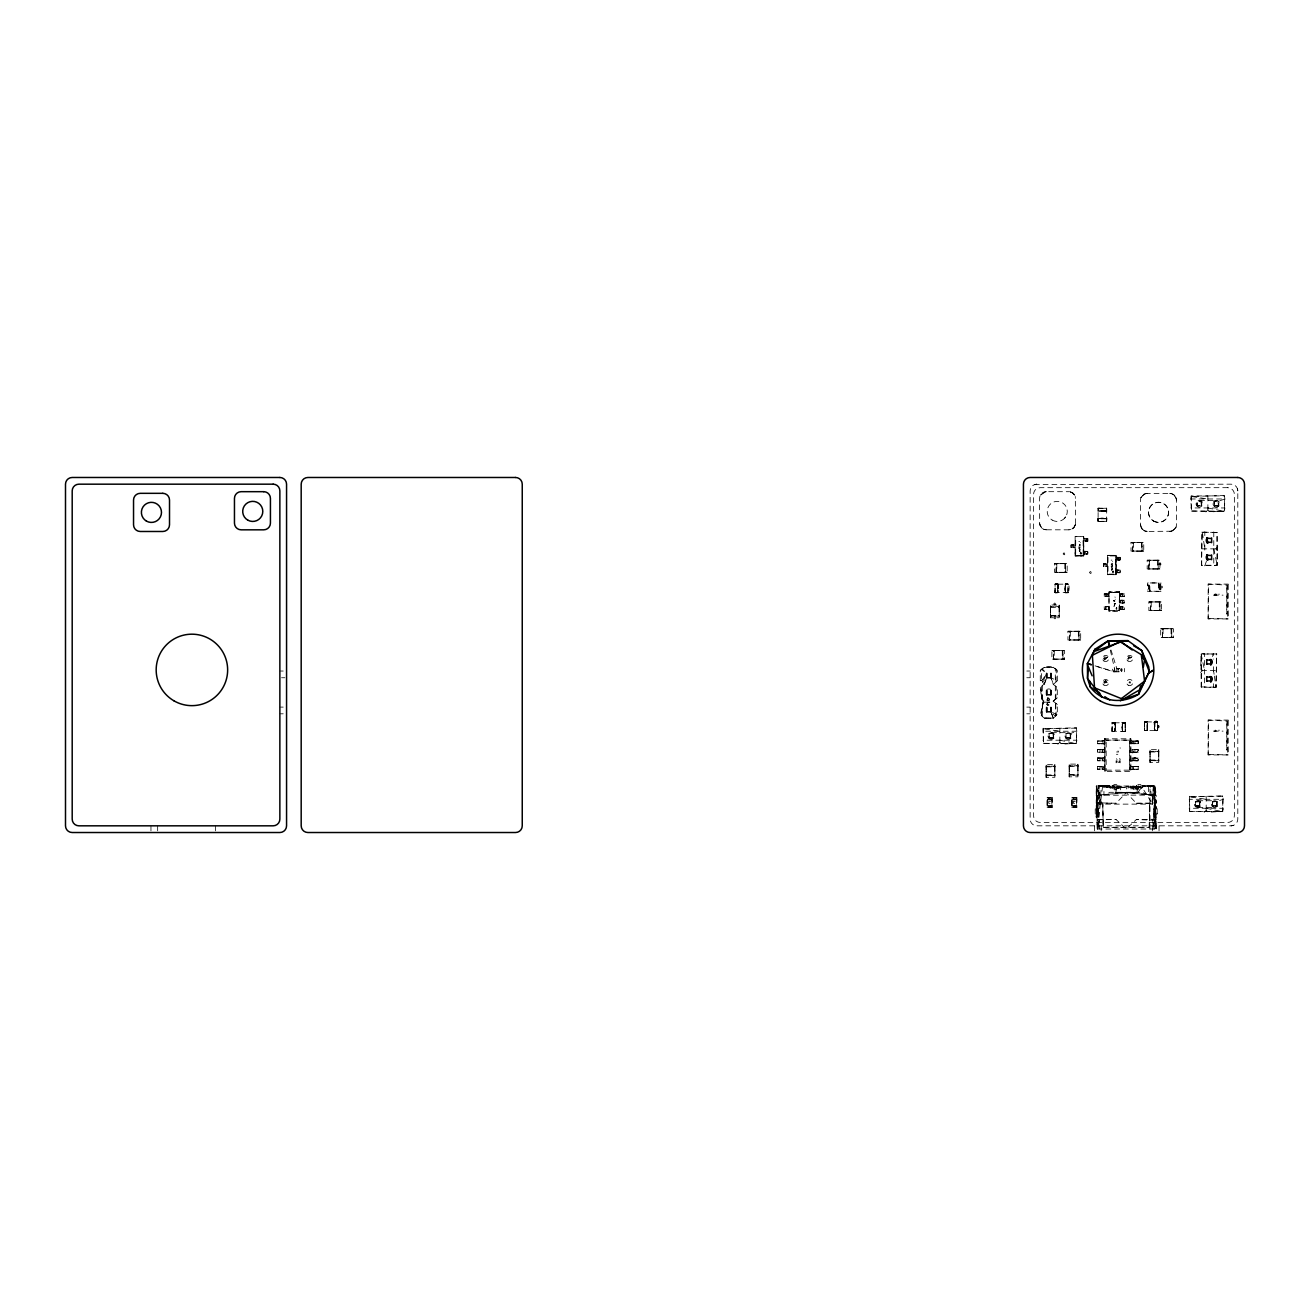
<?xml version="1.0" encoding="UTF-8"?>
<svg xmlns="http://www.w3.org/2000/svg" width="1310" height="1310" viewBox="0 0 1310 1310"><rect width="100%" height="100%" fill="white"/><g stroke="black" fill="none" stroke-linecap="round" stroke-linejoin="round"><path stroke-width="0.75" stroke-dasharray="5 3.75" d="M1065.03 592.628L1068.272 592.677L1065.243 592.759L1068.272 592.677L1068.19 584.26L1065.243 584.047L1068.256 584.162C1065.341 606.022 1073.758 579.724 1065.03 584.194M1072.628 544.96L1072.628 547.629L1075.068 547.744L1071.089 547.629L1071.04 544.976L1075.068 544.894L1071.04 544.976L1071.089 547.629L1073.643 547.629L1073.643 544.96M1083.73 555.964L1083.73 536.642L1075.133 536.625L1075.133 555.964L1083.73 555.964L1083.73 536.642L1075.133 536.642L1075.133 555.964L1083.73 555.964L1083.157 537.198M1087.758 553.999L1086.219 553.999L1087.808 553.999L1087.808 551.346L1083.829 551.248L1083.829 553.983L1087.808 553.999L1087.758 551.346L1085.4 551.346L1085.4 553.999L1083.829 553.983L1083.829 551.248L1086.236 551.33L1086.219 553.999L1083.829 553.999M1086.219 541.259L1087.758 541.243L1087.808 538.606L1083.779 538.475L1086.236 538.59L1086.219 541.259L1083.796 541.325L1087.808 541.243L1087.758 538.606L1085.204 538.59L1085.204 541.259M1097.436 741.067L1097.387 743.687L1104.756 743.965L1100.695 743.703L1100.727 741.051L1104.756 740.658L1097.387 741.067L1100.727 741.051M1104.215 606.661L1104.314 609.297L1108.931 609.297L1108.931 606.415L1104.215 606.661L1108.931 606.415M1104.314 596.541L1104.215 593.905L1108.931 593.659L1108.931 596.541L1104.215 596.541L1107.278 596.558L1107.31 593.889L1108.931 593.659M1104.952 563.677L1104.952 566.346L1107.392 566.46L1103.413 566.346L1103.38 563.693L1107.392 563.611L1103.38 563.693L1103.413 566.346L1105.984 566.346L1105.967 563.677M1104.838 738.807L1104.821 771.508L1130.825 771.508L1130.825 738.791L1104.788 738.824L1104.854 771.475L1106.164 770.149L1106.18 740.15L1104.838 738.807L1104.854 771.475L1106.164 770.149L1129.466 770.149L1130.825 771.508M1105.64 606.645L1105.64 609.297L1106.475 606.645L1105.64 606.645L1108.113 606.645L1108.931 609.297L1108.113 606.645M1107.31 593.889L1105.64 593.889L1105.64 596.541L1107.278 596.558M1108.113 593.889L1108.931 596.541L1108.113 593.889L1105.64 593.889M1118.92 610.575L1108.997 611.262L1108.997 591.923L1119.608 591.923L1119.624 611.262L1108.997 611.262L1108.997 591.923L1119.608 591.923L1119.608 611.262L1118.773 610.46M1125.274 731.357L1122.359 731.438L1125.274 731.357L1122.359 731.438L1125.274 731.357L1125.29 722.809L1112.059 722.809L1115.088 722.727L1112.059 722.809L1112.059 731.373L1115.088 731.438L1112.059 731.373L1112.092 722.842L1115.318 722.858M1119.673 609.527L1119.673 606.645L1124.406 606.645L1124.308 609.297L1119.673 609.527L1124.389 609.297M1119.673 603.157L1119.673 600.275L1124.406 600.275L1124.308 602.928L1119.673 603.157L1122.965 602.928L1122.965 600.275L1121.327 600.258L1121.311 602.928M1119.673 596.787L1119.673 593.889L1124.406 593.905L1124.308 596.541L1119.673 596.787L1122.965 596.541L1122.965 593.889L1121.327 593.889L1121.311 596.558M1120.099 572.716L1118.56 572.716L1120.132 572.716L1120.132 570.063L1116.153 569.965L1116.153 572.699L1120.132 572.716L1120.083 570.063L1117.725 570.063L1117.725 572.716L1116.153 572.699L1116.153 569.965L1118.56 570.047L1118.56 572.716L1116.153 572.716M1118.56 559.976L1120.099 559.959L1120.132 557.323L1116.12 557.192L1118.56 557.307L1118.56 559.976L1116.12 560.041L1120.132 559.959L1120.099 557.323L1117.528 557.307L1117.528 559.976M1122.965 609.297L1122.13 609.297L1122.965 606.645L1122.965 609.297L1120.492 609.297L1120.492 606.645L1124.308 606.645L1121.327 606.645L1121.311 609.314M1120.492 602.928L1119.673 600.275L1120.492 602.928L1122.965 602.928M1120.492 596.541L1119.673 593.889L1120.492 596.541L1122.965 596.541M1138.243 769.232L1138.194 766.612L1130.89 766.334L1134.935 766.596L1134.918 769.248L1130.89 769.641L1138.243 769.232L1134.918 769.248M1133.461 760.733L1133.445 758.081L1138.194 758.097C1140.028 762.895 1135.803 754.92 1130.89 757.819L1130.89 761.012L1138.194 760.717L1130.89 761.012M1130.89 752.497L1138.194 752.202L1138.194 749.582L1130.89 749.304L1130.89 752.497C1136.753 754.462 1142.451 748.468 1133.445 749.566L1133.461 752.218M1138.21 741.067L1138.194 743.687L1130.907 743.687L1130.89 740.805L1138.243 741.067L1138.243 743.687L1132.773 743.687L1132.659 741.067L1130.89 740.805L1131.07 743.703L1135.754 743.687L1135.737 741.067L1138.243 741.067L1133.445 741.051L1130.907 743.687M1142.844 786.278L1141.714 788.112L1138.898 785.934L1137.326 789.062L1130.923 788.997L1131.725 787.343L1138.898 785.934L1141.714 788.112L1143.352 785.853L1154.749 785.951L1154.405 803.423L1156.19 806.813L1156.075 829.017L1097.256 829.017L1096.323 785.951L1109.521 786.082L1110.896 788.112L1116.202 785.951L1122.146 787.441L1115.121 789.177L1115.023 792.206M1157.582 730.472C1160.758 711.297 1147.363 728.213 1157.582 721.974L1157.614 730.505L1154.421 730.587M1047.23 805.716L1047.23 799.018L1052.077 799.034L1052.061 805.732L1047.23 805.716L1052.061 805.732M1058.316 592.628L1055.058 592.677L1058.103 592.759L1055.058 592.677L1055.074 584.129L1058.316 584.194M1071.891 805.716L1071.908 799.018L1076.754 799.034L1076.738 805.732L1071.891 805.716L1076.738 805.732M1156.19 819.225L1136.31 819.569L1126.289 829.017L1116.12 819.569L1097.354 819.667L1098.91 829.017L1098.877 785.951L1110.896 788.112L1102.627 785.951L1097.256 829.017L1096.323 785.951L1109.521 786.082L1110.896 788.112L1112.616 785.853L1116.202 785.951L1116.251 788.833M1098.173 511.473L1098.124 508.214L1106.639 508.247L1106.754 511.129L1106.672 508.214L1106.672 518.793L1103.462 518.22L1106.688 518.793L1098.124 518.793L1098.124 521.429L1098.042 518.514L1098.124 521.429L1106.639 521.396L1106.754 518.4L1106.672 521.429L1098.124 521.429L1098.173 518.17M1144.498 722.137L1147.429 721.875L1144.4 721.957L1144.383 730.505L1147.314 730.587L1144.383 730.505L1144.416 721.99L1147.642 721.875L1144.416 721.99L1144.531 730.374M1149.902 829.017L1150.016 785.951L1154.749 785.951L1156.19 803.096L1154.405 803.423L1136.31 803.243L1126.289 792.648L1096.241 795.252L1096.323 785.951L1097.78 805.257L1096.241 817.129L1097.764 817.325L1098.255 808.401L1096.241 805.699L1097.78 805.257L1098.058 802.866L1116.12 803.243L1126.223 792.648L1156.19 795.186L1155.142 786.066L1154.192 795.203L1126.289 792.648L1097.976 795.317L1097.878 803.03L1096.241 803.046L1098.058 802.866L1096.241 803.21L1097.19 786.066L1098.255 795.186L1096.241 817.129L1098.255 808.401L1096.241 808.319L1096.945 816.949M1050.587 799.886L1048.721 799.886L1048.721 797.544L1047.099 797.332L1047.099 807.418L1049.621 806.452L1052.208 807.418L1052.208 797.332L1049.687 798.298L1047.099 797.332M1053.584 659.126L1053.617 650.431L1062.95 650.415L1062.95 659.126L1053.584 659.126L1053.617 650.431M1056.122 572.339L1056.155 563.66L1065.505 563.644L1065.505 572.339L1056.122 572.339L1056.155 563.66M1062.95 659.126L1062.95 650.415M1065.472 572.323L1065.505 563.644M1069.631 639.984L1069.664 631.305L1079.014 631.273L1079.014 639.984L1069.631 639.984L1069.664 631.305M1075.248 799.886L1073.381 799.886L1073.398 797.544L1071.776 797.332L1071.776 807.418L1074.282 806.452L1076.869 807.418L1076.869 797.332L1074.347 798.298L1071.776 797.332M1078.981 639.951L1079.014 631.273M1106.475 596.558L1106.475 593.889L1104.215 593.905M1122.146 600.258L1122.13 602.928L1124.389 602.911M1122.146 593.889L1122.13 596.558L1124.389 596.541M1132.691 551.084L1132.724 542.389L1142.074 542.373L1142.074 551.084L1132.691 551.084L1132.724 542.389M1142.042 551.051L1142.074 542.373M1148.87 568.949L1148.886 560.254L1158.236 560.238L1158.236 568.949L1148.87 568.949L1148.886 560.254M1150.557 610.624L1150.589 601.945L1159.939 601.929L1159.939 610.624L1150.557 610.624L1150.589 601.945M1158.204 568.917L1158.236 560.238M1159.939 610.624L1159.939 601.929M1162.363 637.43L1162.396 628.751L1171.746 628.718L1171.746 637.43L1162.363 637.43L1162.396 628.751M1171.713 637.397L1171.746 628.718M1201.712 565.396L1201.794 532.171L1217.203 532.433L1217.203 565.265L1201.385 565.265L1202.285 532.007L1204.807 548.857M1201.466 687.062L1201.139 654.099L1216.63 653.952L1216.04 687.357L1213.535 687.521L1201.139 686.915L1201.139 654.099L1204.561 653.493L1204.561 687.521M1213.781 531.844L1213.781 565.871L1217.203 565.265L1216.875 532.302M1214.37 676.124L1216.04 687.357L1216.63 653.952M1105.574 518.514L1098.108 518.793L1098.124 508.214L1106.672 508.214M1097.403 749.549L1097.387 752.202L1104.756 752.464L1104.756 749.287L1097.403 749.549L1104.756 749.287M1097.387 769.232L1097.403 766.579L1104.739 766.596L1104.756 769.494L1097.387 769.232L1102.185 769.248L1104.739 766.596M1097.387 760.717L1097.403 758.064L1104.756 757.802L1104.756 760.979L1097.387 760.717L1102.185 760.733L1102.185 758.081L1104.756 757.802M1112.141 731.226L1112.206 722.891M1155.207 808.188L1155.174 814.607L1154.192 808.401L1156.19 808.401L1155.224 814.411L1154.192 808.401L1156.19 808.401L1156.19 806.813M1157.467 730.423L1157.614 721.941L1154.585 721.875L1157.516 722.088M1098.042 511.129L1098.157 508.247M1102.971 752.202L1102.971 749.582L1100.727 749.566L1100.695 752.218L1104.756 752.464M1102.971 769.232L1102.873 766.596L1100.727 766.596L1100.695 769.248L1104.756 769.494L1104.559 766.596L1097.403 766.579M1102.971 760.717L1102.971 758.097L1100.727 758.081L1100.695 760.733L1104.756 760.979M1107.278 609.314L1104.215 609.297L1107.278 609.314L1107.31 606.645M1134.918 760.733L1134.935 758.081L1130.89 757.819M1134.918 752.218L1134.935 749.566L1130.89 749.304M1097.256 829.017L1097.354 819.667L1099.549 819.765L1099.352 829.017M1134.918 743.752L1134.951 741.051L1132.659 741.067M1142.451 786.033L1142.304 787.621L1142.467 786.016L1153.488 786L1152.538 804.127L1142.304 787.621L1116.66 787.621L1115.874 792.648L1137.817 792.648L1142.451 786.033L1153.488 786L1152.603 804.127L1099.892 804.127L1098.746 786L1109.979 786.016L1110.012 787.621L1111.879 787.49L1112.616 785.853L1115.187 789.029L1115.138 792.534L1137.326 792.501L1138.898 785.934L1130.923 788.997L1130.858 786.082L1137.326 789.062L1136.9 792.632M1119.231 671.817L1118.134 671.506L1118.167 669.328L1119.559 668.428L1119.231 671.817L1113.631 671.817L1094.931 665.906M1208.147 584.096L1227.142 585.095L1226.766 614.112L1226.766 588.91L1228.24 584.096L1228.24 618.926L1208.147 618.926L1208.147 584.096L1228.24 584.096M1208.147 720.074L1227.142 721.073L1226.766 750.09L1226.766 724.905L1228.24 720.074L1228.24 754.92L1208.147 754.92L1208.147 720.074L1228.24 720.074M1098.615 795.252L1098.763 785.984L1109.979 786.016L1110.012 787.621L1126.551 787.621L1126.551 792.648L1120.525 792.648L1120.721 787.621L1112.616 785.853M1114.925 603.763C1116.005 601.683 1113.254 607.496 1114.826 603.992M1152.882 795.317L1152.947 803.03L1156.19 803.096L1156.19 795.186L1154.192 795.203L1154.749 785.951L1156.075 829.017L1154.192 817.227L1154.405 803.423M1079.899 545.533L1079.62 544.289M1112.157 563.185L1111.862 563.644M1154.192 817.227L1155.322 805.601L1154.192 806.944L1154.192 817.227L1156.19 817.162L1154.192 817.227L1154.749 785.951L1156.075 829.017L1154.929 819.651L1153.439 829.017L1154.749 785.951M1049.376 737.759L1048.999 733.371L1048.999 738.054L1053.698 738.054L1053.698 733.371L1048.999 733.371L1048.999 738.054L1053.698 738.054L1049.376 737.759L1053.338 737.612L1053.698 733.371L1049.441 733.715L1053.256 733.715M1070.712 733.371L1066.029 733.371L1066.471 737.71L1070.712 738.054L1066.029 738.054L1066.029 733.371L1066.029 738.054L1070.712 738.054L1070.712 733.371L1076.869 731.226L1076.263 727.803L1043.006 728.72L1043.448 743.621L1076.263 743.621L1076.869 731.226L1042.842 731.226M1080.144 545.189C1077.753 543.994 1081.405 545.942 1079.817 544.24M1149.247 827.232L1149.672 804.127L1149.672 826.577L1148.657 827.576L1103.282 827.445L1102.774 804.127L1103.233 827.232L1149.23 827.232L1149.672 804.127M1195.703 805.814L1195.342 801.425L1195.342 806.125L1200.025 806.125L1200.025 801.425L1195.342 801.425L1195.342 806.125L1200.025 806.125L1195.703 805.814L1199.682 805.683L1200.025 801.425L1195.784 801.785M1212.798 801.785L1217.039 801.425L1212.356 801.425L1212.798 805.765L1217.039 806.125L1212.356 806.125L1212.356 801.425L1212.356 806.125L1217.039 806.125L1217.039 801.425L1223.212 799.28L1222.607 795.874L1189.349 796.775L1189.644 811.349L1222.607 811.676L1223.212 799.28L1189.169 799.28M1118.216 786.033L1118.183 787.621L1118.216 786.033L1134.231 786.033L1132.184 792.648M1106.622 518.17L1106.639 521.396L1106.606 518.776M1055.975 681.773L1056.302 669.705M1053.813 700.408L1053.142 701.128L1057.301 704.485L1057.301 714.801L1055.303 716.308L1055.663 703.257L1053.207 701.128L1057.301 697.788L1057.301 687.472L1053.289 684.459L1050.947 677.761L1057.301 680.774L1057.301 670.458C1053.174 665.087 1044.479 665.333 1040.287 670.458L1040.287 680.774L1044.316 683.787L1040.287 687.472L1041.63 698.787L1043.218 701.128L1041.303 715.555L1043.218 701.128L1040.287 687.472M1049.752 699.491L1047.116 700.162L1047.607 698.083C1050.44 697.116 1050.653 702.127 1047.116 700.162L1047.607 698.083L1049.785 700.162M1106.639 521.396L1106.754 518.17M1122.015 722.858L1125.29 722.809L1122.621 722.874L1122.637 731.373L1125.241 731.324L1125.29 722.809L1122.081 722.727L1125.241 722.842M1147.642 730.587L1144.383 730.505L1154.912 730.407L1154.978 721.957L1157.614 721.941L1154.356 721.875M1155.06 816.949L1156.19 808.401M1065.177 590.548C1066.668 596.672 1062.164 580.952 1068.272 584.129L1057.792 584.194L1057.809 592.3A14.983 14.983 0 0 0 1057.809 584.522M1115.318 722.727L1112.059 722.809L1115.252 722.727L1112.092 722.842L1114.712 722.792L1114.777 731.291L1122.637 731.373L1122.162 729.212M1049.064 704.911L1047.132 704.78L1047.771 702.913L1047.132 704.78L1048.475 705.32L1047.132 704.78L1047.181 703.224M1055.794 698.918L1056.302 686.718M1115.187 597.409L1114.941 596.951M1120.181 759.063L1120.132 759.587M1075.526 523.738L1075.297 496.539M1097.616 829.017L1098.091 819.765L1116.12 819.569M1153.258 786L1152.603 804.127L1150.065 785.984M1111.551 570.21L1112.452 568.376M1116.497 758.703L1117.086 759.538M1100.727 749.566L1097.436 749.582L1097.436 752.202L1099.892 752.202L1100.072 749.582M1102.185 758.081L1100.072 758.097L1099.892 760.717L1097.436 760.717L1097.403 758.064M1100.072 766.612L1099.892 769.232L1097.436 769.232L1097.436 766.612L1100.727 766.596M1132.659 749.582L1132.659 752.202L1135.557 752.202L1135.737 749.582L1138.194 749.582M1132.659 758.097L1132.659 760.717L1135.557 760.717L1135.737 758.097L1138.194 758.097M1190.872 498.979L1191.216 495.95L1224.441 495.884L1224.899 498.979L1224.31 511.358L1191.347 511.031L1190.872 498.979L1224.899 498.979L1218.742 501.108L1214.059 501.108L1214.059 505.807L1218.742 505.807L1218.742 501.108L1214.059 501.108L1214.059 505.807L1218.742 505.807L1214.419 505.496L1214.501 501.468L1218.742 501.108M1110.307 650.153L1114.597 668.853L1113.631 671.817L1112.174 671.015L1112.321 668.951L1113.631 671.817L1118.134 671.506M1078.818 541.407L1079.669 541.407M1111.142 560.123L1111.994 560.123M1099.892 804.127L1101.366 785.984L1109.979 786.033L1098.763 785.984L1099.892 804.127L1099.811 795.203L1152.767 795.105L1144.285 794.318M1216.531 595.1L1216.843 594.019L1216.269 595.149M1216.466 730.685L1216.269 731.127M1080.308 542.782L1080.324 542.586M1112.632 561.499L1112.583 561.646M1111.944 563.431L1112.436 564.102M1115.154 599.178L1115.236 599.374M1071.924 529.076L1074.462 526.8L1075.543 523.132A6.697 6.697 0 0 1 1068.845 529.829L1045.675 529.797M1112.288 566.002L1112.452 565.494M1154.716 829.017L1155.551 820.256L1136.31 819.569M1079.031 548.513C1081.11 547.875 1077.311 549.545 1080.128 547.94M1111.371 567.23C1112.387 566.837 1111.175 568.098 1112.452 566.657M1120.181 748.288L1120.066 747.699M1080.75 554.015L1081.798 553.197L1081.045 554.114L1080.16 552.984L1081.389 552.476L1080.242 552.787M1112.452 571.913L1113.713 571.193L1112.861 571.078C1111.109 574.14 1115.858 571.406 1113.369 572.83L1112.698 572.503M1053.698 736.367L1053.633 735.418M1070.712 736.597L1070.647 734.894M1147.495 728.36L1147.134 722.35A14.983 14.983 0 0 1 1147.134 730.112L1147.495 728.36L1147.134 730.112M1201.663 503.76L1201.728 503.155M1218.742 504.334L1218.742 503.155M1199.96 804.422L1199.96 803.472M1217.039 804.651L1217.039 803.472M1078.801 546.204L1079.522 545.975M1111.142 564.921L1112.452 565.052L1111.715 564.61M1113.697 600.832L1114.826 601.126L1113.778 600.438M1044.316 667.445L1053.256 667.232L1055.303 668.951L1055.303 682.281M1047.394 699.622L1047.607 698.083L1048.95 698.328M1070.712 735.745L1070.647 735.418M1055.058 592.677L1057.694 592.693L1057.71 584.145L1055.074 584.129L1055.058 592.677L1058.316 592.759L1055.09 592.66L1055.074 584.129L1058.103 584.047L1055.156 584.309M1065.358 584.047L1065.587 592.464A14.983 14.983 0 0 1 1065.538 584.522M1112.092 731.34C1113.189 732.421 1117.168 731.635 1114.974 722.727M1122.359 722.727L1122.637 731.357M1147.052 730.456L1147.036 721.957L1144.4 721.957L1147.642 721.875M1157.582 721.974C1152.702 719.861 1152.767 732.667 1157.614 730.505M1043.3 743.294L1076.263 743.621L1076.869 740.199L1042.842 740.199M1159.153 589.074L1160.201 588.255L1160.824 589.795L1159.153 589.074L1160.824 584.457L1159.153 585.193L1159.579 586.602M1191.347 511.031L1224.31 511.358L1224.899 507.952L1190.872 507.952M1189.644 811.349L1222.607 811.676L1223.212 808.27L1189.169 808.27M1057.989 591.596L1058.169 590.548M1065.358 585.226L1065.063 587.338L1065.587 584.227M1114.974 730.276L1115.285 728.147L1114.712 731.291M1122.162 724.954L1122.621 722.858M1154.699 723.054L1154.388 725.167L1154.962 722.006L1147.314 721.875M1214.73 731.16L1215.533 731.078C1214.304 728.442 1216.974 732.421 1214.452 731.127M1118.183 787.621L1118.445 786.278L1133.985 786.278M1048.442 705.075L1047.132 704.78L1047.427 703.355M1122.359 723.89L1122.359 730.276M1147.314 729.424L1147.052 722.006L1144.416 721.99M1121.278 671.686L1121.917 668.853L1122.015 671.702L1119.919 671.506L1121.18 668.477L1122.015 671.702L1119.919 671.506M1057.71 592.628L1055.09 592.66L1057.71 592.611L1057.743 584.293M1047.132 704.78L1047.607 702.717M1147.593 585.799L1147.937 584.375C1151.015 587.453 1146.365 588.403 1147.593 591.318L1160.987 591.318C1159.825 587.879 1159.825 586.389 1160.987 582.95L1147.593 582.95C1146.479 586.258 1150.082 588.059 1150.278 583.621M1160.987 588.468L1160.66 589.893L1159.727 587.682L1158.318 590.646M1047.116 700.162L1047.607 698.083M1080.128 546.778L1079.866 547.482M1051.177 615.405L1050.505 617.747L1059.217 617.747L1059.217 605.024L1050.505 605.024L1050.505 617.747L1050.505 605.024L1051.177 607.365M1058.545 607.365L1059.217 605.024L1059.217 617.747L1058.545 615.405M1046.821 774.914L1046.15 777.272L1054.861 777.272L1054.861 764.532L1046.15 764.532L1046.15 777.272L1046.15 764.532L1046.821 766.874M1054.19 766.874L1054.861 764.532L1054.861 777.272L1054.19 774.914M1069.893 774.488L1069.222 776.83L1077.933 776.83L1077.933 764.107L1069.222 764.107L1069.222 776.83L1069.222 764.107L1069.893 766.448M1077.262 766.448L1077.933 764.107L1077.933 776.83L1077.262 774.488M1150.72 760.029L1150.049 762.371L1158.76 762.371L1158.76 749.648L1150.049 749.648L1150.049 762.371L1150.049 749.648L1150.72 751.989M1158.089 751.989L1158.76 749.648L1158.76 762.371L1158.089 760.029M1075.445 524.344L1073.594 527.865L1069.451 529.797M1076.411 728.131L1043.006 728.72L1059.855 731.226M1222.738 796.202L1189.349 796.775L1206.182 799.28M1103.822 658.783L1104.461 656.883L1107.278 657.522L1104.887 659.896L1103.822 658.783L1107.278 657.522M1128.156 658.717L1128.794 656.867L1131.431 657.342L1131.496 658.471L1127.959 658.897L1128.794 656.867L1131.496 658.471L1127.959 658.897L1131.431 657.342M1206.412 561.237L1204.807 565.871L1204.807 562.088M1212.454 656.572L1213.535 653.493L1213.535 659.159M1044.316 684.459L1046.068 679.432M1130.039 683.05L1129.99 681.56L1128.991 682.461L1130.039 683.05L1129.99 681.56M1114.712 722.874L1115.17 724.954M1044.316 683.787L1046.657 677.761M1041.303 686.718L1041.63 698.787L1043.792 700.408L1042.302 705.468L1042.302 716.308L1044.348 718.076L1053.289 718.158L1050.947 711.788M1143.352 785.853L1142.68 787.49L1140.732 787.556M1147.937 589.893L1148.706 588.043L1150.278 590.646M1160.66 584.375L1159.874 586.225L1158.318 583.621M1046.657 673.471L1042.302 682.281L1044.479 680.021M1115.121 789.177L1122.146 787.441M1052.536 712.542L1057.301 714.801L1053.24 718.109L1044.316 718.158L1040.287 714.801L1043.792 700.408M1079.293 551.412L1080.259 551.068M1111.617 570.128L1112.599 569.784M1114.106 606.121L1114.384 605.646M1114.417 606.055L1113.746 606.186M1148.772 586.34L1149.443 585.095M1079.374 551.248L1080.177 550.92M1104.232 683.247L1105.837 680.545L1107.294 682.756L1106.082 683.902L1103.822 682.019L1105.837 680.545L1106.082 683.902M1115.154 603.468L1114.155 603.877L1115.006 604.287M1047.46 698.852L1048.426 698.214M1044.512 676.697L1041.303 681.527L1041.63 669.443L1044.135 671.457M1065.046 517.728L1065.652 516.893L1064.359 518.498M1116.726 609.216L1116.382 607.463C1118.167 606.579 1113.86 609.821 1117.446 608.79M1059.184 606.726L1059.217 616.077L1050.505 616.077L1050.505 606.694L1059.217 606.694L1050.505 606.694M1054.828 766.235L1054.861 775.585L1046.15 775.585L1046.15 766.203L1054.861 766.203L1046.15 766.203M1077.917 765.81L1077.933 775.16L1069.222 775.16L1069.222 765.777L1077.933 765.777L1069.222 765.777M1158.728 751.35L1158.76 760.701L1150.049 760.701L1150.049 751.318L1158.76 751.318L1150.049 751.318M1107.114 657.407L1104.887 659.896L1104.461 656.883M1109.701 610.575L1118.937 610.591L1119.608 591.923M1130.792 738.824L1129.466 740.15L1129.466 770.149L1130.792 771.524L1130.825 738.791L1129.466 740.15L1129.482 770.149M1201.057 501.779L1201.728 501.108L1201.728 505.807L1197.045 505.807L1197.045 501.108L1201.728 501.108L1197.045 501.108L1197.045 505.807L1201.728 505.807L1197.406 505.496L1197.487 501.468L1201.057 501.779L1201.385 505.365L1197.487 505.447M1205.888 511.964L1207.885 509.95L1209.9 511.964L1224.572 510.966L1224.31 495.557L1191.036 496.457L1207.885 498.979M1149.771 591.154L1149.607 582.95L1158.99 582.95L1158.99 591.318L1149.771 591.154L1149.771 583.114M1217.792 546.843L1215.795 548.857L1217.792 550.855L1216.793 565.527L1201.385 565.265M1057.841 744.227L1059.855 742.213L1061.87 744.227L1076.542 743.212L1076.263 727.803M1208.147 618.926L1208.622 584.555M1200.533 672.521L1202.547 670.507L1200.533 668.493L1201.548 653.821L1216.941 654.099M1208.147 754.92L1208.622 720.549M1204.185 812.282L1206.182 810.268L1208.197 812.282L1222.869 811.283L1222.607 795.874M1075.133 555.964L1083.157 555.391L1083.157 537.198M1047.23 799.018L1052.077 799.034M1071.908 799.018L1076.754 799.034M1047.296 698.508L1048.426 697.968M1040.287 670.458L1044.348 667.183L1053.289 667.445M1057.301 697.788L1053.142 701.128L1057.301 704.485M1212.716 801.9L1217.039 801.425M1114.155 786.082L1112.157 787.621L1112.157 785.673L1116.169 787.621L1112.157 785.673M1138.275 786.082L1136.261 787.621L1136.261 785.673L1140.29 787.621L1136.261 785.673M1053.289 684.459L1057.301 680.774M1052.208 797.332L1048.77 797.692M1047.099 807.418L1050.522 807.075M1076.869 797.332L1073.447 797.692M1071.776 807.418L1075.199 807.075M1050.522 797.692L1048.721 797.544L1048.721 799.886M1048.77 807.075L1052.208 807.418M1075.199 797.692L1073.398 797.544L1073.381 799.886M1073.447 807.075L1076.869 807.418M1105.574 511.129L1098.108 510.851L1106.672 510.851L1104.526 511.326M1056.793 564.299L1054.452 563.644L1067.175 563.644L1067.175 572.339L1054.452 572.339L1054.452 563.644L1067.175 563.644L1064.833 564.299M1064.833 571.668L1067.175 572.339L1054.452 572.339L1056.793 571.668M1133.363 543.044L1131.021 542.373L1143.745 542.373L1143.745 551.084L1131.021 551.084L1131.021 542.373L1143.745 542.373L1141.403 543.044M1141.403 550.413L1143.745 551.084L1131.021 551.084L1133.363 550.413M1149.525 560.909L1147.183 560.238L1159.923 560.238L1159.923 568.949L1147.183 568.949L1147.183 560.238L1159.923 560.238L1157.565 560.909M1157.565 568.278L1159.923 568.949L1147.183 568.949L1149.525 568.278M1070.303 631.944L1067.961 631.273L1080.685 631.273L1080.685 639.984L1067.961 639.984L1067.961 631.273L1080.685 631.273L1078.343 631.944M1078.343 639.313L1080.685 639.984L1067.961 639.984L1070.303 639.313M1062.279 658.455L1064.637 659.126L1051.897 659.126L1051.897 650.415L1064.637 650.415L1064.637 659.126L1051.897 659.126L1054.239 658.455M1054.239 651.086L1051.897 650.415L1064.637 650.415L1062.279 651.086M1151.228 602.584L1148.886 601.929L1161.61 601.929L1161.61 610.624L1148.886 610.624L1148.886 601.929L1161.61 601.929L1159.268 602.584M1159.268 609.952L1161.61 610.624L1148.886 610.624L1151.228 609.952M1171.074 636.758L1173.416 637.43L1160.693 637.43L1160.693 628.718L1173.416 628.718L1173.416 637.43L1160.693 637.43L1163.034 636.758M1163.034 629.389L1160.693 628.718L1173.416 628.718L1171.074 629.389M1080.128 553.197L1081.552 553.786M1112.255 568.949L1111.797 569.097M1144.105 494.083C1137.211 502.369 1140.453 495.557 1146.578 493.362M1172.843 530.73C1179.737 522.444 1176.495 529.256 1170.37 531.451M1111.944 566.542L1111.469 566.51M1040.287 680.774L1045.069 678.514M1136.998 792.615L1137.326 789.062L1130.858 786.082M1044.43 491.938C1036.21 499.454 1038.371 495.164 1046.264 491.676L1069.451 491.708M1079.702 547.613C1079.489 547.4 1077.852 548.055 1079.702 548.284M1106.606 510.933L1098.173 510.867M1106.541 521.347L1098.222 521.282L1098.108 518.776L1100.269 518.318M1112.026 567.001L1111.142 566.379M1096.241 814.411L1098.255 814.411L1096.241 814.411L1098.255 814.411L1098.255 808.401L1096.241 808.319L1097.125 807.599L1097.764 817.325L1096.323 785.951L1096.241 803.21L1097.78 805.257M1034.376 484.651L1231.105 484.176A6.697 6.697 0 0 1 1237.803 490.873L1237.803 819.127A6.697 6.697 0 0 1 1231.105 825.824L1036.832 825.824A6.697 6.697 0 0 1 1030.135 819.127L1030.135 490.873A6.697 6.697 0 0 1 1036.832 484.176L1034.376 484.651L1036.226 484.209M1145.333 493.592L1170.37 493.362M1070.696 529.567L1068.845 529.829M1171.599 531.221L1146.578 531.451M1127.976 788.129L1128.172 788.129M1079.473 550.38L1079.948 549.365L1079.162 550.331M1058.103 584.047L1055.09 584.162M1099.205 518.514L1102.398 518.17M1108.08 794.384L1099.811 795.203M1080.963 552.361L1080.373 553.786M1111.601 569.08L1112.272 568.082M1214.73 595.166L1215.827 595.149L1214.452 595.149M1045.675 491.708L1046.264 491.676A6.697 6.697 0 0 0 1039.567 498.373L1039.681 524.344L1041.532 527.865L1044.43 529.567M1102.398 511.473L1103.462 511.44M1066.389 737.759L1070.368 737.612L1070.27 733.715M1212.716 805.814L1216.695 805.683L1216.597 801.785M1068.256 592.66L1065.096 592.759L1068.272 592.677M1214.501 505.447L1218.365 505.333L1218.3 501.468M1096.241 795.252L1099.401 795.317L1101.595 803.03M1195.703 801.9L1199.583 801.785M1136.31 803.243L1154.257 803.03L1154.667 795.317L1143.515 794.122M1068.125 592.595L1057.76 592.578M1119.559 668.428L1116.759 668.444L1111.027 650.022M1098.255 508.362L1106.492 508.313L1106.754 511.408M1084.811 538.606L1084.942 541.243L1087.808 541.243M1117.135 557.323L1117.266 559.959L1120.132 559.959M1143.139 785.984L1150.016 785.951M1100.727 758.081L1097.436 758.097L1100.072 758.097M1153.488 786L1142.467 786.016L1148.493 786.278L1148.493 794.99L1142.385 792.304L1110.045 792.304L1103.937 794.99L1103.937 786.278M1199.501 500.42L1216.515 500.42M1201.794 548.857L1216.793 548.857M1107.458 555.342L1116.054 555.358L1116.054 574.681L1107.458 574.681L1107.458 555.358L1116.054 555.358L1116.054 574.681L1116.054 555.358L1107.458 555.358L1107.458 574.681L1115.481 574.108L1115.498 555.915L1108.014 555.915L1108.014 574.124L1115.498 574.124M1083.157 555.407L1075.69 555.407L1075.69 537.198M1111.257 564.692L1112.157 565.15M1118.92 592.611L1109.685 592.611L1118.92 592.628M1213.338 595.149L1223.049 595.149M1113.402 600.979L1114.925 600.946M1050.505 607.365L1059.217 607.365M1050.505 615.405L1059.217 615.405M1208.622 618.451L1228.24 618.926M1201.548 670.507L1216.548 670.507M279.865 671.031L283.206 671.031M1026.794 671.031L1030.135 671.031M281.535 677.745L284.892 677.745M1026.794 677.745L1030.135 677.745M279.865 707.105L283.206 707.105M1026.794 707.105L1030.135 707.105M279.865 713.803L283.206 713.803M1026.794 713.803L1030.135 713.803M1213.338 731.127L1223.049 731.127M1051.471 732.667L1068.485 732.667M1106.18 740.15L1129.466 740.15L1106.164 740.134L1104.788 738.824M1116.546 751.989L1118.609 751.989M1150.049 751.989L1158.76 751.989M1116.398 754.298L1117.856 754.298M1208.622 754.445L1228.24 754.92M1150.049 760.029L1158.76 760.029M1069.222 766.448L1077.933 766.448M1046.15 766.874L1054.861 766.874M1069.222 774.488L1077.933 774.488M1046.15 774.914L1054.861 774.914M1197.799 800.737L1214.812 800.737M1047.165 806.108L1052.143 806.108M1071.826 806.108L1076.82 806.108M1197.799 807.418L1214.812 807.418M1097.436 743.687L1102.185 743.703L1102.185 741.051M1119.673 593.889L1120.492 593.889M1108.113 596.541L1108.931 596.541M1119.673 600.275L1120.492 600.275M1119.673 606.645L1120.492 609.297M1050.538 616.044L1059.217 616.077M1044.348 718.076L1053.289 718.158M1150.065 760.668L1158.76 760.701M1069.255 775.127L1077.933 775.16M1046.166 775.553L1054.861 775.585M1101.825 786L1109.979 786.016M1121.327 593.889L1124.406 593.905M1121.327 600.258L1124.406 600.275M1108.113 609.297L1108.931 609.297M1079.669 549.25L1080.128 549.66M1099.892 752.202L1102.185 752.218L1102.185 749.566M1135.557 752.202L1138.226 752.218M1135.557 760.717L1138.226 760.733M1097.878 803.03L1116.12 803.243M1201.794 532.171L1217.203 532.433M1201.139 686.915L1216.548 687.193M1122.015 722.727L1125.29 722.809M1131.725 787.343L1135.819 787.49M1079.374 547.842L1078.949 547.629M1176.429 499.421L1174.497 495.295L1169.764 493.33A6.697 6.697 0 0 1 1176.462 500.027L1176.462 524.786A6.697 6.697 0 0 1 1169.764 531.483M1074.806 495.295L1072.513 492.773L1068.845 491.676A6.697 6.697 0 0 1 1075.543 498.373M1099.205 511.129L1100.269 511.326M1207.885 507.952L1224.31 511.358M1059.855 740.199L1076.263 743.621M1206.182 808.27L1222.607 811.676M1103.822 682.019L1107.294 682.756M1170.976 493.444L1174.497 495.295L1176.462 500.027M1070.073 491.79L1073.594 493.641L1075.526 497.767M1095.062 665.84L1112.174 671.015M1145.333 531.221L1141.976 529.011L1140.502 525.392M1119.657 758.506L1119.739 758.998M1047.951 705.239L1047.05 703.879M1118.167 669.328L1116.759 668.444L1116.759 671.817M1118.003 750.876L1118.167 751.514M1047.902 704.944L1047.312 703.879M1042.302 668.951L1044.479 671.211M1053.125 714.048L1055.303 716.308M1148.772 587.928L1149.443 589.173M1049.294 698.623L1049.523 699.933M1050.947 677.761L1053.289 683.787M1051.521 713.361L1053.24 718.109M1215.189 594.101L1215.533 595.1M1215.189 730.096L1215.533 731.078M1154.978 730.505L1154.503 728.36M1154.863 730.112L1154.896 730.21A14.983 14.983 0 0 1 1154.863 722.35M1114.777 723.104L1114.81 723.202A14.983 14.983 0 0 1 1114.81 730.964M1213.781 548.857L1217.203 565.265M1201.139 654.099L1204.561 670.507M1114.597 668.853L1115.138 671.686M1147.314 723.054L1147.495 724.102M1057.989 585.226L1058.169 586.274M1154.699 729.424L1154.356 726.231M1114.974 723.89L1115.318 727.083M1065.358 591.596L1065.03 588.403M1133.445 741.051L1133.854 743.703M1101.775 766.596L1102.185 769.248M1213.535 670.507L1214.092 674.257M1148.559 513.274L1148.674 514.208L1148.51 512.374M1039.6 523.738L1041.532 527.865L1046.264 529.829A6.697 6.697 0 0 1 1039.567 523.132M1140.339 786.082L1140.486 787.212M1140.486 524.786L1142.451 529.518L1147.183 531.483A6.697 6.697 0 0 1 1140.486 524.786L1140.486 500.027A6.697 6.697 0 0 1 1147.183 493.33M1218.071 501.779L1218.398 505.365M1216.368 802.097L1216.695 805.683M1199.354 802.097L1199.682 805.683M1070.041 734.042L1070.368 737.612M1053.027 734.042L1053.338 737.612M1055.663 703.257L1056.302 715.555M1117.135 570.063L1117.266 572.716L1118.969 572.716L1118.953 570.063M1106.377 566.329L1106.246 563.693L1104.559 563.693L1104.592 566.329M1084.811 551.346L1084.942 553.999L1086.629 553.999L1086.629 551.346M1074.036 547.613L1073.922 544.976L1072.235 544.976L1072.251 547.613M1152.8 819.765L1153.16 829.017M1147.609 725.167L1147.658 726.231M1122.015 727.083L1122.048 728.147M1058.284 587.338L1058.316 588.403M1096.978 808.123L1097.125 814.738M1227.142 585.095L1227.781 618.451M1227.142 721.073L1227.781 754.445M1201.286 501.468L1201.352 505.333M1191.216 495.95L1191.478 511.358M1189.513 796.267L1189.775 811.676M1102.774 804.127L1103.2 827.232M1043.186 728.213L1043.448 743.621M1118.92 557.323L1118.953 559.959M1086.596 538.606L1086.629 541.243M1125.126 722.94L1125.175 731.176M1132.659 766.612L1132.675 769.232L1135.754 769.232L1135.737 766.612L1133.445 766.596L1133.461 769.248M1102.971 743.687L1102.971 741.067L1099.892 741.067L1099.892 743.687M1076.509 799.247L1076.525 805.503M1072.12 799.247L1072.12 805.503M1051.848 799.247L1051.848 805.503M1047.443 799.247L1047.46 805.503M1219.004 593.938L1219.004 594.822M1219.004 729.932L1219.004 730.816M1213.535 666.725L1213.535 674.29M1213.535 683.738L1213.535 687.521M1207.885 495.95L1207.885 510.966M1206.182 796.267L1206.182 811.283M1204.807 531.844L1204.807 535.61M1204.807 545.075L1204.807 552.64M1171.074 628.718L1171.074 637.43M1163.034 628.718L1163.034 637.43M1159.268 601.929L1159.268 610.624M1159.039 825.824L1159.039 830.851M1158.81 583.114L1158.81 591.154M1157.565 560.238L1157.565 568.949M1152.341 825.824L1152.341 830.851M1151.228 601.929L1151.228 610.624M1149.525 560.238L1149.525 568.949M1141.403 542.373L1141.403 551.084M1133.363 542.373L1133.363 551.084M1124.406 668.444L1124.406 671.817M1120.132 760.668L1120.132 762.829M1119.69 760.668L1119.69 762.289L1117.872 762.289L1117.872 760.864M1116.546 760.766L1116.546 762.289M1116.104 760.766L1116.104 762.829M1101.186 825.824L1101.186 830.851M1096.241 805.568L1096.241 817.129M1094.489 825.824L1094.489 830.851M1078.343 631.273L1078.343 639.984M1070.303 631.273L1070.303 639.984M1064.833 563.644L1064.833 572.339M1062.279 650.415L1062.279 659.126M1059.855 728.213L1059.855 743.212M1056.793 563.644L1056.793 572.339M1055.303 685.965L1055.303 699.294M1054.239 650.415L1054.239 659.126M1042.302 685.965L1042.302 699.294M215.511 825.824L215.511 830.851M157.659 825.824L157.659 830.851M150.961 825.824L150.961 830.851M1122.523 730.964A14.983 14.983 0 0 1 1122.523 723.202M1106.279 510.966A14.983 14.983 0 0 1 1098.517 510.966M1098.517 518.678A14.983 14.983 0 0 1 1106.279 518.678M1046.952 689.437A3.684 3.684 0 0 1 1050.636 689.437M1053.731 604.074C1056.351 607.332 1055.614 600.684 1053.748 603.943M1053.846 618.009C1056.728 621.136 1055.352 614.505 1053.862 617.861M1063.098 553.884C1065.783 557.192 1064.752 550.413 1063.098 553.819M1089.462 572.601C1092.082 575.86 1091.312 569.113 1089.494 572.454M1159.235 564.086C1161.97 567.312 1160.971 560.664 1159.235 564.02M1160.644 587.06C1163.247 590.384 1162.592 583.523 1160.644 586.995M1157.532 726.591C1160.185 729.916 1159.252 722.989 1157.532 726.591M1110.814 786.426C1116.971 795.154 1121.54 779.106 1110.831 786.311M1134.935 786.426C1141.305 795.154 1145.415 778.991 1134.951 786.311M1215.156 593.97L1214.812 594.953L1215.172 594.036M1233.562 825.349L1231.105 825.824L1233.562 825.349M1125.241 731.324L1122.015 731.438L1125.241 731.324M1047.116 702.16L1043.071 702.16L1049.785 702.16L1047.116 702.16M1227.748 487.68L1040.189 487.68A6.615 6.615 0 0 0 1033.574 494.296L1033.574 815.835A6.615 6.615 0 0 0 1040.189 822.451L1227.748 822.451A6.615 6.615 0 0 0 1234.364 815.835L1234.364 494.296A6.615 6.615 0 0 0 1227.748 487.68M1050.587 801.442L1048.721 801.442L1048.721 803.308L1050.587 803.308L1050.587 801.442M1075.248 801.442L1073.381 801.442L1073.381 803.308L1075.248 803.308L1075.248 801.442M1138.243 766.612L1135.737 766.612L1138.243 766.612M1237.688 489.662L1237.328 488.417L1237.803 490.873L1237.688 489.662M1098.157 521.396L1098.042 518.236L1098.124 521.429M1157.205 813.379L1157.205 809.351A1.67 1.67 0 0 0 1155.518 807.68A1.67 1.67 0 0 0 1153.848 809.351L1153.848 813.379A1.67 1.67 0 0 0 1155.518 815.049A1.67 1.67 0 0 0 1157.205 813.379M1098.582 813.379L1098.582 809.351A1.67 1.67 0 0 0 1096.912 807.68A1.67 1.67 0 0 0 1095.242 809.351L1095.242 813.379A1.67 1.67 0 0 0 1096.912 815.049A1.67 1.67 0 0 0 1098.582 813.379M1153.537 521.085A10.054 10.054 0 0 0 1168.602 512.374A10.054 10.054 0 0 0 1153.537 503.679A10.054 10.054 0 0 0 1153.537 521.085M1052.225 520.103A10.054 10.054 0 0 0 1067.29 511.408A10.054 10.054 0 0 0 1052.225 502.696A10.054 10.054 0 0 0 1052.225 520.103M1049.474 738.791A3.357 3.357 0 0 0 1054.697 736.253A3.357 3.357 0 0 0 1049.883 733.01A3.357 3.357 0 0 0 1049.474 738.791M1066.487 738.791A3.357 3.357 0 0 0 1071.711 736.253A3.357 3.357 0 0 0 1066.897 733.01A3.357 3.357 0 0 0 1066.487 738.791M1103.97 661.01A3.062 3.062 0 0 0 1108.735 658.684A3.062 3.062 0 0 0 1104.33 655.721A3.062 3.062 0 0 0 1103.97 661.01M1103.97 685.081A3.062 3.062 0 0 0 1108.735 682.756A3.062 3.062 0 0 0 1104.33 679.792A3.062 3.062 0 0 0 1103.97 685.081M1128.025 661.01A3.062 3.062 0 0 0 1132.79 658.684A3.062 3.062 0 0 0 1128.401 655.721A3.062 3.062 0 0 0 1128.025 661.01M1128.205 685.195A3.062 3.062 0 0 0 1132.806 682.543A3.062 3.062 0 0 0 1128.205 679.89A3.062 3.062 0 0 0 1128.205 685.195M1152.931 520.594A10.054 10.054 0 0 0 1168.569 512.963A10.054 10.054 0 0 0 1154.143 503.236A10.054 10.054 0 0 0 1152.931 520.594M1196.014 806.976A3.357 3.357 0 0 0 1201.024 804.078A3.357 3.357 0 0 0 1196.014 801.18A3.357 3.357 0 0 0 1196.014 806.976M1197.504 506.544A3.357 3.357 0 0 0 1202.727 503.99A3.357 3.357 0 0 0 1197.913 500.748A3.357 3.357 0 0 0 1197.504 506.544M1213.027 806.976A3.357 3.357 0 0 0 1218.054 804.078A3.357 3.357 0 0 0 1213.027 801.18A3.357 3.357 0 0 0 1213.027 806.976M1214.517 506.544A3.357 3.357 0 0 0 1219.741 503.99A3.357 3.357 0 0 0 1214.927 500.748A3.357 3.357 0 0 0 1214.517 506.544"/><path stroke-width="1.5" d="M1206.952 538.001L1207.623 542.012C1206.182 545.173 1208.016 530.157 1206.952 542.684L1208.475 542.684M1206.952 555.014L1207.623 559.026C1206.182 562.187 1208.016 547.171 1206.952 559.697L1208.475 559.697M1206.707 664.35L1206.707 659.65M1206.707 681.364L1206.707 676.664M1211.635 542.684L1211.635 538.001M1211.635 559.697L1211.635 555.014M1211.39 664.35L1211.39 659.65C1209.457 672.243 1213.404 657.997 1209.867 659.716M1211.39 681.364L1211.39 676.664C1209.441 689.273 1213.42 674.961 1209.834 676.746M1120.345 700.866L1139.929 689.731L1149.345 671.85L1148.723 666.839L1141.73 650.53L1127.926 640.672L1108.162 640.819L1095.013 649.17L1087.447 663.531L1087.529 678.482L1090.182 686.8C1101.612 702.668 1122.883 704.109 1138.734 694.169L1140.502 685.932M1143.417 666.954L1144.58 659.356L1141.73 650.53L1133.576 645.715M1046.657 677.761L1046.657 673.471L1046.657 677.761L1050.947 677.761L1050.947 673.471L1050.947 677.761M1046.657 694.775L1046.657 690.485L1046.657 694.775L1050.947 694.775L1050.947 690.485L1050.947 694.775M1046.657 711.788L1046.657 707.498L1046.657 711.788L1050.947 711.788L1050.947 707.498L1050.947 711.788M1095.013 649.17L1092.376 655.262L1094.554 687.816L1101.694 697.002L1099.188 692.319M1148.395 673.324L1153.308 670.245L1148.395 673.324L1138.734 694.169L1123.358 699.425L1094.554 687.816M1139.929 689.731L1144.58 681.135L1141.354 654.689L1119.985 641.687L1092.376 655.262M1121.245 698.672L1144.58 681.135M1207.411 538.361L1211.292 538.443M1207.296 542.242L1211.177 542.324M1207.411 555.391L1211.292 555.456M1207.296 559.255L1211.177 559.337M1207.165 660.027L1211.029 660.093M1207.05 663.908L1210.915 663.974M1207.165 677.041L1211.029 677.106M1207.05 680.922L1210.915 680.987M1119.985 641.687L1127.926 640.672L1108.162 640.819L1094.308 651.447L1121.245 641.818L1132.135 650.006M1087.447 663.531L1091.246 664.678L1087.447 663.531L1088.364 671.293M1096.699 691.189L1090.182 686.8L1089.511 680.987M1104.821 696.674L1109.717 699.966M1141.468 657.03L1144.58 659.356L1149.345 671.85M1101.694 697.002L1087.529 678.482L1088.25 666.495L1092.131 675.829M1141.354 654.689L1144.58 659.356M1109.881 646.338L1108.162 640.819L1109.455 646.419M1210.98 659.519A3.357 3.357 0 0 1 1210.62 664.776M1211.144 676.697A3.357 3.357 0 0 1 1210.62 681.789M1207.525 559.992A3.357 3.357 0 0 1 1207.525 554.719M1207.525 542.979A3.357 3.357 0 0 1 1207.525 537.706M279.865 477.479L72.197 477.479A6.697 6.697 0 0 0 65.5 484.176L65.5 825.824A6.697 6.697 0 0 0 72.197 832.521L279.865 832.521A6.697 6.697 0 0 0 286.562 825.824L286.562 484.176A6.697 6.697 0 0 0 279.865 477.479M515.55 477.479L307.883 477.479A6.697 6.697 0 0 0 301.185 484.176L301.185 825.824A6.697 6.697 0 0 0 307.883 832.521L515.55 832.521A6.697 6.697 0 0 0 522.248 825.824L522.248 484.176A6.697 6.697 0 0 0 515.55 477.479M1237.803 477.479L1030.135 477.479A6.697 6.697 0 0 0 1023.438 484.176L1023.438 825.824A6.697 6.697 0 0 0 1030.135 832.521L1237.803 832.521A6.697 6.697 0 0 0 1244.5 825.824L1244.5 484.176A6.697 6.697 0 0 0 1237.803 477.479M273.168 484.176L78.895 484.176A6.697 6.697 0 0 0 72.197 490.873L72.197 819.127A6.697 6.697 0 0 0 78.895 825.824L273.168 825.824A6.697 6.697 0 0 0 279.865 819.127L279.865 490.873A6.697 6.697 0 0 0 273.168 484.176M263.736 491.676L241.155 491.676A6.697 6.697 0 0 0 234.457 498.373L234.457 523.132A6.697 6.697 0 0 0 241.155 529.829L263.736 529.829A6.697 6.697 0 0 0 270.433 523.132L270.433 498.373A6.697 6.697 0 0 0 263.736 491.676M162.817 493.33L140.236 493.33A6.697 6.697 0 0 0 133.538 500.027L133.538 524.786A6.697 6.697 0 0 0 140.236 531.483L162.817 531.483A6.697 6.697 0 0 0 169.514 524.786L169.514 500.027A6.697 6.697 0 0 0 162.817 493.33M174.034 700.866A35.747 35.747 0 0 0 227.645 669.918A35.747 35.747 0 0 0 174.034 638.969A35.747 35.747 0 0 0 174.034 700.866M146.409 521.085A10.054 10.054 0 0 0 161.49 512.374A10.054 10.054 0 0 0 146.409 503.679A10.054 10.054 0 0 0 146.409 521.085M247.721 520.103A10.054 10.054 0 0 0 262.802 511.408A10.054 10.054 0 0 0 247.721 502.696A10.054 10.054 0 0 0 247.721 520.103M1100.22 700.866A35.747 35.747 0 0 0 1153.832 669.918A35.747 35.747 0 0 0 1100.22 638.969A35.747 35.747 0 0 0 1100.22 700.866"/></g></svg>
